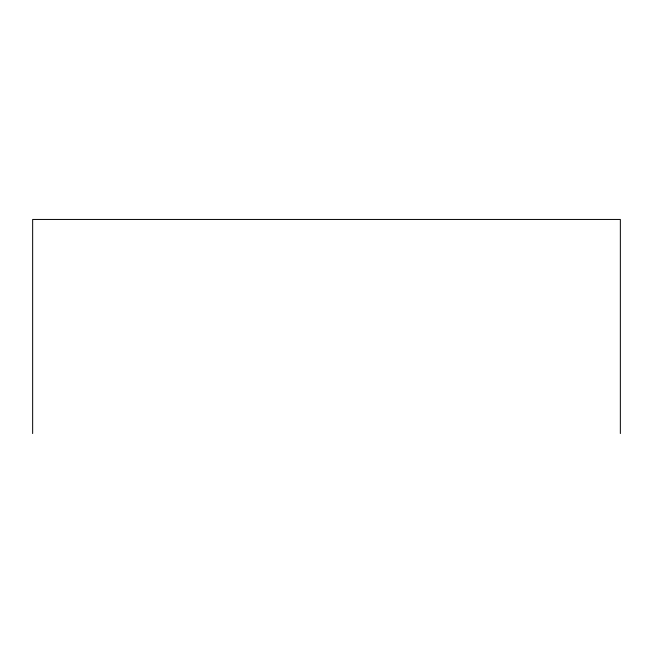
<?xml version="1.0" encoding="UTF-8"?>
<svg xmlns="http://www.w3.org/2000/svg" width="653" height="653" viewBox="0 0 653 653"><rect width="100%" height="100%" fill="white"/><g stroke="black" fill="none" stroke-linecap="round" stroke-linejoin="round"><path stroke-width="0.98" d="M620.35 433.551L620.35 219.449L32.65 219.449L32.65 433.551"/></g></svg>
